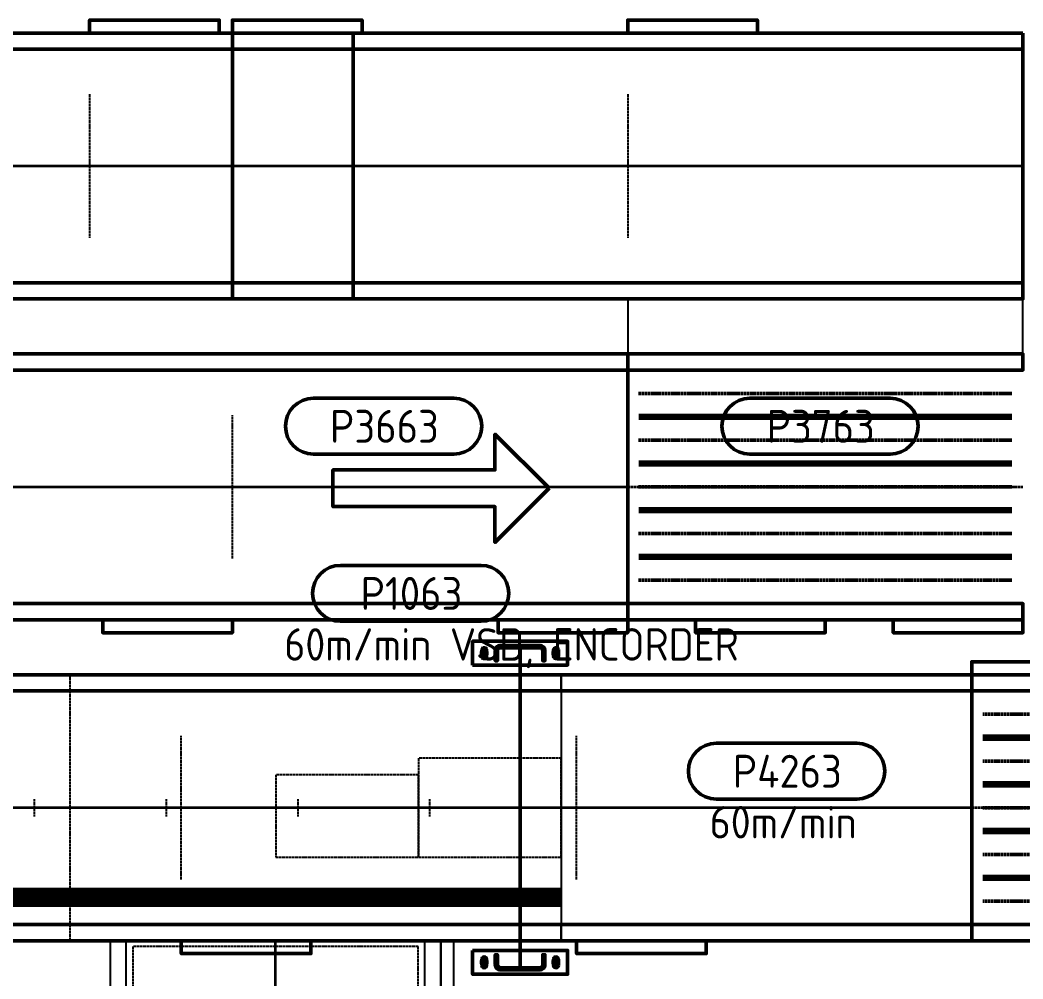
# Model space of a CAD drawing. Header units: millimetres. Extents: x 0 to 461941, y -159644 to 4828.
# Drawn here: x 231126 to 233446, y -39895 to -37678 of the extents above; entities that cross this region are included whole.
import ezdxf
from ezdxf.enums import TextEntityAlignment as Align

# ---------------------------------------------------------------- set-up
doc = ezdxf.new("R2010")
doc.units = ezdxf.units.MM
for name, pattern in [('Xref Conv Decant Empty Tote$0$AM_ISO02W050', [7.5, 6, -1.5]), ('Xref Conv Decant Empty Tote$0$AM_ISO08W050', [18, 12, -1.5, 3, -1.5]), ('Xref Conv Decant In$0$AM_ISO02W050', [7.5, 6, -1.5]), ('Xref Conv Decant In$0$AM_ISO08W050', [18, 12, -1.5, 3, -1.5]), ('Xref Conv Decant In$0$AM_ISO08W050x2', [9, 6, -0.75, 1.5, -0.75]), ('Xref Conv Decant In$0$CENTER', [7, 4, -1, 1, -1]), ('Xref Conv Decant Product Tote$0$AM_ISO02W050', [7.5, 6, -1.5]), ('Xref Conv Decant Product Tote$0$CENTER', [7, 4, -1, 1, -1])]:
    doc.linetypes.add(name, pattern=pattern)
for name, color, linetype in [('AM_BOR', 4, 'Continuous'), ('Xref Conv Decant Empty Tote$0$Conv - Empty Tote', 35, 'Continuous'), ('Xref Conv Decant Empty Tote$0$Conveyor Detail', 150, 'Continuous'), ('Xref Conv Decant Empty Tote$0$P_Number2', 4, 'Continuous'), ('Xref Conv Decant In$0$Conveyor Detail', 150, 'Continuous'), ('Xref Conv Decant In$0$P_Number1', 4, 'Continuous'), ('Xref Conv Decant Product Tote$0$Conv - Empty Tote', 35, 'Continuous'), ('Xref Conv Decant Product Tote$0$Conveyor Detail', 150, 'Continuous')]:
    doc.layers.add(name, color=color, linetype=linetype)
for name, color, linetype, lineweight in [('Xref Conv Decant Empty Tote$0$Cont 2.5', 7, 'Continuous', 50), ('Xref Conv Decant Empty Tote$0$Conveyor Centreline', 2, 'Continuous', 35), ('Xref Conv Decant Empty Tote$0$Conveyor Speeds', 8, 'Xref Conv Decant Empty Tote$0$AM_ISO08W050', 25), ('Xref Conv Decant Empty Tote$0$Hidden', 9, 'Xref Conv Decant Empty Tote$0$AM_ISO02W050', 25), ('Xref Conv Decant Empty Tote$0$Text', 40, 'Continuous', 35), ('Xref Conv Decant In$0$Center', 7, 'Xref Conv Decant In$0$AM_ISO08W050', 50), ('Xref Conv Decant In$0$Cont 2.5', 7, 'Continuous', 50), ('Xref Conv Decant In$0$Conv Decant In Out', 5, 'Continuous', 50), ('Xref Conv Decant In$0$Conveyor Centreline', 2, 'Continuous', 35), ('Xref Conv Decant In$0$Conveyor Speeds', 8, 'Xref Conv Decant In$0$AM_ISO08W050', 25), ('Xref Conv Decant In$0$Hidden', 9, 'Xref Conv Decant In$0$AM_ISO02W050', 25), ('Xref Conv Decant In$0$Text', 40, 'Continuous', 35), ('Xref Conv Decant Product Tote$0$Cont 2.5', 7, 'Continuous', 50), ('Xref Conv Decant Product Tote$0$Conv- Product decant', 3, 'Continuous', 50), ('Xref Conv Decant Product Tote$0$Conveyor Centreline', 2, 'Continuous', 35), ('Xref Conv Decant Product Tote$0$Hidden', 9, 'Xref Conv Decant Product Tote$0$AM_ISO02W050', 25), ('Xref Conv Decant Product Tote$0$P_Number', 4, 'Continuous', 50), ('Xref Conv Decant Product Tote$0$Text', 40, 'Continuous', 35)]:
    doc.layers.add(name, color=color, linetype=linetype, lineweight=lineweight)
doc.styles.add('Xref Conv Decant Empty Tote$0$STANDARD', font='ISOCP.SHX')
doc.styles.add('Xref Conv Decant In$0$STANDARD', font='ISOCP.SHX')
doc.styles.add('Xref Conv Decant Product Tote$0$STANDARD', font='ISOCP.SHX')

# ---------------------------------------------------------------- blocks, each defined once
blk = doc.blocks.new('*U154')
blk.add_line((-307.5, 0), (307.5, 0))
for points in [[(-307.5, 0), (-307.5, 43891.2), (-270, 43891.2), (-270, 0)], [(270, 0), (270, 43891.2), (307.5, 43891.2), (307.5, 0)]]:
    blk.add_lwpolyline(points, close=True)
at = {"layer": 'Xref Conv Decant Empty Tote$0$Conveyor Centreline'}
blk.add_lwpolyline([(0, 0), (0, 43891.2)], dxfattribs=at)
at = {"layer": 'Xref Conv Decant Empty Tote$0$Conveyor Detail', "const_width": 45}
blk.add_lwpolyline([(207.5, 0), (207.5, 43891.2)], dxfattribs=at)
at = {"layer": 'Xref Conv Decant Empty Tote$0$Hidden'}
for p, q in [((-20, 1219.2), (20, 1219.2)), ((-307.5, 1136.7), (307.5, 1136.7)), ((-20, 914.4), (20, 914.4)), ((-20, 609.6), (20, 609.6)), ((-20, 304.8), (20, 304.8))]:
    blk.add_line(p, q, dxfattribs=at)
for points in [[(-76.2, 330.2), (-76.2, 660.4), (114.3, 660.4), (114.3, 330.2)], [(-114.3, 0), (-114.3, 330.2), (114.3, 330.2), (114.3, 0)]]:
    blk.add_lwpolyline(points, close=True, dxfattribs=at)
blk = doc.blocks.new('*U166')
for p, q in [((0, -382.5), (0, 382.5)), ((1219.2, -382.5), (1219.2, 382.5))]:
    blk.add_line(p, q)
for points in [[(0, 345), (1219.2, 345), (1219.2, 382.5), (0, 382.5)], [(0, -382.5), (1219.2, -382.5), (1219.2, -345), (0, -345)], [(609.6, -382.5), (309.6, -382.5), (309.6, -412.5), (609.6, -412.5)], [(1219.2, -382.5), (919.2, -382.5), (919.2, -412.5), (1219.2, -412.5)]]:
    blk.add_lwpolyline(points, close=True)
at = {"layer": 'Xref Conv Decant Empty Tote$0$Conveyor Centreline'}
blk.add_lwpolyline([(0, 0), (1219.2, 0)], dxfattribs=at)
at = {"layer": 'Xref Conv Decant Empty Tote$0$Hidden'}
for points in [[(13.1, -330), (596.5, -330), (596.5, 330), (13.1, 330)], [(622.7, -330), (1206.1, -330), (1206.1, 330), (622.7, 330)]]:
    blk.add_lwpolyline(points, close=True, dxfattribs=at)
blk = doc.blocks.new('Xref Conv Decant Empty Tote$0$Pno2')
at = {"layer": 'Xref Conv Decant Empty Tote$0$Cont 2.5', "lineweight": 50}
blk.add_lwpolyline([(-6.467, 2.549), (6.321, 2.549, -1), (6.321, -2.54), (-6.467, -2.54, -1)], format="xyb", close=True, dxfattribs=at)
at = {"layer": 'Xref Conv Decant Empty Tote$0$Text', "color": 7, "style": 'Xref Conv Decant Empty Tote$0$STANDARD'}
blk.add_attdef('PNO', text='', height=3, dxfattribs=at).set_placement((0, 0), align=Align.MIDDLE)
blk = doc.blocks.new('Xref Conv Decant Empty Tote')
at = {"layer": 'Xref Conv Decant Empty Tote$0$Conv - Empty Tote', "xscale": -1, "rotation": 90}
blk.add_blockref('*U154', (232378.2, -39499.1), dxfattribs=at)
at = {"layer": 'Xref Conv Decant Empty Tote$0$Conv - Empty Tote', "rotation": 90}
blk.add_blockref('*U166', (231716.8, -41025.8), dxfattribs=at)
at = {"layer": 'Xref Conv Decant Empty Tote$0$P_Number2', "xscale": 25.4, "yscale": 25.4, "zscale": 25.4}
blk.add_blockref('Xref Conv Decant Empty Tote$0$Pno2', (232031.7, -39003.5), dxfattribs=at).add_auto_attribs({'PNO': 'P1063'})
at = {"layer": 'Xref Conv Decant Empty Tote$0$Conveyor Speeds', "insert": (231737.3, -39084), "char_height": 75, "attachment_point": 1, "style": 'Xref Conv Decant Empty Tote$0$STANDARD'}
blk.add_mtext_dynamic_manual_height_columns('60m/min VSD, ENCORDER', width=1630.752, gutter_width=11.4, heights=[0], dxfattribs=at)
blk = doc.blocks.new('*U225')
at = {"color": 0, "linetype": 'Continuous'}
blk.add_lwpolyline([(0, 0), (125, 125), (125, 42.5), (500, 42.5), (500, -42.5), (125, -42.5), (125, -125)], close=True, dxfattribs=at)
blk = doc.blocks.new('*U228')
at = {"linetype": 'Xref Conv Decant Product Tote$0$CENTER'}
for p, q in [((-216, -25.4), (-216, -889)), ((-108, -25.4), (-108, -889)), ((0, -25.4), (0, -889)), ((108, -25.4), (108, -889)), ((216, -25.4), (216, -889))]:
    blk.add_line(p, q, dxfattribs=at)
for points in [[(-307.5, 0), (-307.5, -914.4), (-270, -914.4), (-270, 0)], [(307.5, 0), (307.5, -914.4), (270, -914.4), (270, 0)], [(307.5, -457.2), (307.5, -157.2), (337.5, -157.2), (337.5, -457.2)], [(307.5, -914.4), (307.5, -614.4), (337.5, -614.4), (337.5, -914.4)]]:
    blk.add_lwpolyline(points, close=True)
at = {"layer": 'Xref Conv Decant Product Tote$0$Conveyor Centreline', "linetype": 'Xref Conv Decant Product Tote$0$CENTER'}
blk.add_line((0, 0), (0, -914.4), dxfattribs=at)
at = {"layer": 'Xref Conv Decant Product Tote$0$Conveyor Detail', "const_width": 15}
for points in [[(-162, -889), (-162, -25.4)], [(-54, -889), (-54, -25.4)], [(54, -889), (54, -25.4)], [(162, -889), (162, -25.4)]]:
    blk.add_lwpolyline(points, dxfattribs=at)
blk = doc.blocks.new('*U229')
for p, q in [((-1828.8, 307.5), (-1828.8, -307.5)), ((0, 307.5), (0, -307.5))]:
    blk.add_line(p, q)
for points in [[(-1828.8, 307.5), (-1528.8, 307.5), (-1528.8, 337.5), (-1828.8, 337.5)], [(-914.4, 307.5), (-614.4, 307.5), (-614.4, 337.5), (-914.4, 337.5)], [(0, 307.5), (-1828.8, 307.5), (-1828.8, 270), (0, 270)], [(0, -270), (-1828.8, -270), (-1828.8, -307.5), (0, -307.5)]]:
    blk.add_lwpolyline(points, close=True)
at = {"layer": 'Xref Conv Decant Product Tote$0$Conveyor Centreline'}
blk.add_lwpolyline([(0, 0), (-1828.8, 0)], dxfattribs=at)
at = {"layer": 'Xref Conv Decant Product Tote$0$Hidden'}
for p, q in [((-914.4, 166), (-914.4, -166)), ((0, 166), (0, -166))]:
    blk.add_line(p, q, dxfattribs=at)
blk = doc.blocks.new('*U230')
for p, q in [((-3048, 307.5), (-3048, -307.5)), ((0, 307.5), (0, -307.5))]:
    blk.add_line(p, q)
for points in [[(-3048, 307.5), (-2748, 307.5), (-2748, 337.5), (-3048, 337.5)], [(-2438.4, 307.5), (-2138.4, 307.5), (-2138.4, 337.5), (-2438.4, 337.5)], [(-1828.8, 307.5), (-1528.8, 307.5), (-1528.8, 337.5), (-1828.8, 337.5)], [(-1219.2, 307.5), (-919.2, 307.5), (-919.2, 337.5), (-1219.2, 337.5)], [(-609.6, 307.5), (-309.6, 307.5), (-309.6, 337.5), (-609.6, 337.5)], [(0, 307.5), (-3048, 307.5), (-3048, 270), (0, 270)], [(0, -270), (-3048, -270), (-3048, -307.5), (0, -307.5)]]:
    blk.add_lwpolyline(points, close=True)
at = {"layer": 'Xref Conv Decant Product Tote$0$Conveyor Centreline'}
blk.add_lwpolyline([(0, 0), (-3048, 0)], dxfattribs=at)
at = {"layer": 'Xref Conv Decant Product Tote$0$Hidden'}
for p, q in [((-2438.4, 166), (-2438.4, -166)), ((-1828.8, 166), (-1828.8, -166)), ((-1219.2, 166), (-1219.2, -166)), ((-609.6, 166), (-609.6, -166)), ((0, 166), (0, -166))]:
    blk.add_line(p, q, dxfattribs=at)
blk = doc.blocks.new('*U238')
for p, q in [((0, -307.5), (0, 307.5)), ((1828.8, -307.5), (1828.8, 307.5))]:
    blk.add_line(p, q)
for points in [[(0, 270), (1828.8, 270), (1828.8, 307.5), (0, 307.5)], [(0, -307.5), (1828.8, -307.5), (1828.8, -270), (0, -270)], [(914.4, -307.5), (614.4, -307.5), (614.4, -337.5), (914.4, -337.5)], [(1828.8, -307.5), (1528.8, -307.5), (1528.8, -337.5), (1828.8, -337.5)]]:
    blk.add_lwpolyline(points, close=True)
at = {"layer": 'Xref Conv Decant Product Tote$0$Conveyor Centreline'}
blk.add_lwpolyline([(0, 0), (1828.8, 0)], dxfattribs=at)
at = {"layer": 'Xref Conv Decant Product Tote$0$Hidden'}
for p, q in [((0, -166), (0, 166)), ((914.4, -166), (914.4, 166))]:
    blk.add_line(p, q, dxfattribs=at)
blk = doc.blocks.new('Xref Conv Decant Product Tote$0$Pno2')
at = {"layer": 'Xref Conv Decant Product Tote$0$Cont 2.5', "lineweight": 50}
blk.add_lwpolyline([(-6.467, 2.549), (6.321, 2.549, -1), (6.321, -2.54), (-6.467, -2.54, -1)], format="xyb", close=True, dxfattribs=at)
at = {"layer": 'Xref Conv Decant Product Tote$0$Text', "color": 7, "style": 'Xref Conv Decant Product Tote$0$STANDARD'}
blk.add_attdef('PNO', text='', height=3, dxfattribs=at).set_placement((0, 0), align=Align.MIDDLE)
blk = doc.blocks.new('Xref Conv Decant Product Tote')
at = {"layer": 'Xref Conv Decant Product Tote$0$Conv - Empty Tote', "color": 3}
blk.add_lwpolyline([(233446.2, -38449.6), (233446.2, -38322.6), (232531.8, -38322.6), (232531.8, -38449.6)], dxfattribs=at)
at = {"layer": 'Xref Conv Decant Product Tote$0$Conv- Product decant'}
for name, p in [('*U230', (231896.4, -38015.1)), ('*U229', (233446.2, -38015.1)), ('*U238', (230703, -38757.1))]:
    blk.add_blockref(name, p, dxfattribs=at)
at = {"layer": 'Xref Conv Decant Product Tote$0$Conv- Product decant', "xscale": -1, "rotation": 90}
blk.add_blockref('*U228', (232531.8, -38757.1), dxfattribs=at)
at = {"layer": 'Xref Conv Decant Product Tote$0$Conv- Product decant', "rotation": 180}
blk.add_blockref('*U225', (232349.8, -38760.4), dxfattribs=at)
at = {"layer": 'Xref Conv Decant Product Tote$0$P_Number', "xscale": 25.4, "yscale": 25.4, "zscale": 25.4}
for p, values in [((231969, -38617), {'PNO': 'P3663'}), ((232978.5, -38617), {'PNO': 'P3763'})]:
    blk.add_blockref('Xref Conv Decant Product Tote$0$Pno2', p, dxfattribs=at).add_auto_attribs(values)
blk = doc.blocks.new('*U424')
at = {"linetype": 'Xref Conv Decant In$0$CENTER'}
for p, q in [((-216, 25.4), (-216, 889)), ((-108, 25.4), (-108, 889)), ((0, 25.4), (0, 889)), ((108, 25.4), (108, 889)), ((216, 25.4), (216, 889))]:
    blk.add_line(p, q, dxfattribs=at)
for points in [[(-307.5, 914.4), (-307.5, 614.4), (-337.5, 614.4), (-337.5, 914.4)], [(-307.5, 0), (-307.5, 914.4), (-270, 914.4), (-270, 0)], [(307.5, 0), (307.5, 914.4), (270, 914.4), (270, 0)], [(-307.5, 457.2), (-307.5, 157.2), (-337.5, 157.2), (-337.5, 457.2)]]:
    blk.add_lwpolyline(points, close=True)
at = {"layer": 'Xref Conv Decant In$0$Conveyor Centreline', "linetype": 'Xref Conv Decant In$0$CENTER'}
blk.add_line((0, 0), (0, 914.4), dxfattribs=at)
at = {"layer": 'Xref Conv Decant In$0$Conveyor Detail', "const_width": 15}
for points in [[(-162, 889), (-162, 25.4)], [(-54, 889), (-54, 25.4)], [(54, 889), (54, 25.4)], [(162, 889), (162, 25.4)]]:
    blk.add_lwpolyline(points, dxfattribs=at)
blk = doc.blocks.new('*U428')
for p, q in [((-2743.2, -307.5), (-2743.2, 307.5)), ((0, -307.5), (0, 307.5))]:
    blk.add_line(p, q)
for points in [[(0, 270), (-2743.2, 270), (-2743.2, 307.5), (0, 307.5)], [(0, -307.5), (-2743.2, -307.5), (-2743.2, -270), (0, -270)], [(-2743.2, -307.5), (-2443.2, -307.5), (-2443.2, -337.5), (-2743.2, -337.5)], [(-1828.8, -307.5), (-1528.8, -307.5), (-1528.8, -337.5), (-1828.8, -337.5)], [(-914.4, -307.5), (-614.4, -307.5), (-614.4, -337.5), (-914.4, -337.5)]]:
    blk.add_lwpolyline(points, close=True)
at = {"layer": 'Xref Conv Decant In$0$Conveyor Centreline'}
blk.add_lwpolyline([(0, 0), (-2743.2, 0)], dxfattribs=at)
at = {"layer": 'Xref Conv Decant In$0$Hidden'}
for p, q in [((-1828.8, -166), (-1828.8, 166)), ((-914.4, -166), (-914.4, 166)), ((0, -166), (0, 166))]:
    blk.add_line(p, q, dxfattribs=at)
blk = doc.blocks.new('Xref Conv Decant In$0$Pno2')
at = {"layer": 'Xref Conv Decant In$0$Cont 2.5', "lineweight": 50}
blk.add_lwpolyline([(-6.467, 2.549), (6.321, 2.549, -1), (6.321, -2.54), (-6.467, -2.54, -1)], format="xyb", close=True, dxfattribs=at)
at = {"layer": 'Xref Conv Decant In$0$Text', "color": 7, "style": 'Xref Conv Decant In$0$STANDARD'}
blk.add_attdef('PNO', text='', height=3, dxfattribs=at).set_placement((0, 0), align=Align.MIDDLE)
blk = doc.blocks.new('Xref Conv Decant In$0$SLOT BPLATE')
blk.add_lwpolyline([(-5.5, -7, 1), (5.5, -7), (5.5, 7, 1), (-5.5, 7)], format="xyb", close=True)
at = {"layer": 'Xref Conv Decant In$0$Center', "linetype": 'Xref Conv Decant In$0$AM_ISO08W050x2', "lineweight": 50}
blk.add_line((-10, 0), (10, 0), dxfattribs=at)
at = {"layer": 'Xref Conv Decant In$0$Center', "lineweight": 50}
blk.add_line((0, 15.5), (0, -15.5), dxfattribs=at)
blk = doc.blocks.new('Xref Conv Decant In$0$BASE PLATE - TV')
blk.add_lwpolyline([(-110, 42.5), (110, 42.5), (110, -12.5), (-110, -12.5)], close=True)
blk.add_blockref('Xref Conv Decant In$0$SLOT BPLATE', (-83, 15))
at = {"xscale": -1}
blk.add_blockref('Xref Conv Decant In$0$SLOT BPLATE', (83, 15), dxfattribs=at)
blk = doc.blocks.new('Xref Conv Decant In$0$CHANNEL 115W- TV')
blk.add_lwpolyline([(57.5, 12.5, -0.414214), (45, 0), (-45, 0, -0.414214), (-57.5, 12.5), (-57.5, 35), (-52.5, 35), (-52.5, 12.5, 0.414214), (-45, 5), (45, 5, 0.414214), (52.5, 12.5), (52.5, 35), (57.5, 35)], format="xyb", close=True)
at = {"layer": 'Xref Conv Decant In$0$Center', "linetype": 'Xref Conv Decant In$0$AM_ISO08W050x2', "lineweight": 50}
blk.add_line((0, 8), (0, -3), dxfattribs=at)
at = {"layer": 'Xref Conv Decant In$0$Hidden'}
for p, q in [((-27.5, 5), (-27.5, 0)), ((27.5, 5), (27.5, 0))]:
    blk.add_line(p, q, dxfattribs=at)
blk = doc.blocks.new('Xref Conv Decant In$0$STAND WMNT - TV')
for name, p in [('Xref Conv Decant In$0$BASE PLATE - TV', (0, 2.5)), ('Xref Conv Decant In$0$CHANNEL 115W- TV', (0, 0))]:
    blk.add_blockref(name, p)
blk = doc.blocks.new('*U474')
blk.add_line((5, 0), (745, 0))
at = {"rotation": 270}
blk.add_blockref('Xref Conv Decant In$0$STAND WMNT - TV', (0, 0), dxfattribs=at)
at = {"xscale": -1, "rotation": 90}
blk.add_blockref('Xref Conv Decant In$0$STAND WMNT - TV', (750, 0), dxfattribs=at)
blk = doc.blocks.new('Xref Conv Decant In')
at = {"layer": 'Xref Conv Decant In$0$Conv Decant In Out', "rotation": 90}
blk.add_blockref('*U474', (232282.9, -39874.1), dxfattribs=at)
at = {"layer": 'Xref Conv Decant In$0$Conv Decant In Out', "xscale": -1, "rotation": 90}
blk.add_blockref('*U424', (234242.3, -39499.1), dxfattribs=at)
at = {"layer": 'Xref Conv Decant In$0$Conv Decant In Out'}
blk.add_blockref('*U428', (233327.9, -39499.1), dxfattribs=at)
at = {"layer": 'Xref Conv Decant In$0$P_Number1', "xscale": 25.4, "yscale": 25.4, "zscale": 25.4}
blk.add_blockref('Xref Conv Decant In$0$Pno2', (232901.2, -39414.7), dxfattribs=at).add_auto_attribs({'PNO': 'P4263'})
at = {"layer": 'Xref Conv Decant In$0$Conveyor Speeds', "insert": (232721.4, -39495.2), "char_height": 75, "attachment_point": 1, "style": 'Xref Conv Decant In$0$STANDARD'}
blk.add_mtext_dynamic_manual_height_columns('60m/min', width=1630.752, gutter_width=11.4, heights=[0], dxfattribs=at)

msp = doc.modelspace()

# ---------------------------------------------------------------- block references
for name in ['Xref Conv Decant Empty Tote', 'Xref Conv Decant Product Tote']:
    msp.add_blockref(name, (0, 0))
at = {"layer": 'AM_BOR'}
for name in ['Xref Conv Decant Product Tote', 'Xref Conv Decant In']:
    msp.add_blockref(name, (0, 0), dxfattribs=at)

doc.saveas('drawing.dxf')
